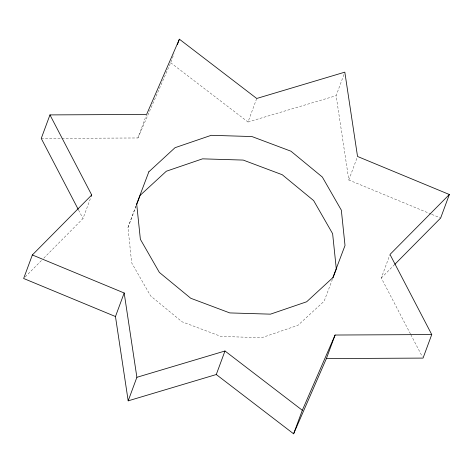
<?xml version="1.0" encoding="UTF-8"?>
<svg xmlns="http://www.w3.org/2000/svg" width="473" height="473" viewBox="0 0 473 473"><rect width="100%" height="100%" fill="white"/><g stroke="black" fill="none" stroke-linecap="round" stroke-linejoin="round"><path stroke-width="0.35" stroke-dasharray="2.37 1.77" d="M43.776 258.163L83.006 218.544L90.686 197.779M61.91 138.341L137.909 137.968L146.358 115.122M137.909 137.968L170.676 62.72L174.005 53.721M332.43 279.295L324.147 301.195L297.966 325.306L261.77 337.687L221.062 336.451L182.046 321.794L150.651 295.944L131.665 262.834L127.982 227.507L135.917 206.051M170.676 62.72L248.018 122.004L256.721 98.473M431.122 214.098L348.826 180.006L336.114 95.694L344.563 72.848M348.826 180.006L357.275 157.16M410.481 333.997L381.291 277.994L389.74 255.148M127.982 227.507L136.005 206.287M25.199 276.93L41.713 260.245M381.291 277.994L394.192 264.957M248.018 122.004L336.114 95.694M41.252 138.441L61.171 138.341M431.802 214.375L440.647 218.041M410.824 334.648L422.365 356.79M78.589 210.077L83.006 218.544"/><path stroke-width="0.71" d="M394.713 264.437L440.647 218.041L449.35 194.509L357.535 156.468L344.817 72.156L256.721 98.473L179.385 39.188L146.612 114.431L49.955 114.904L41.252 138.441L78.252 209.427M49.955 114.904L91.709 195.006L32.353 254.959L23.65 278.491L115.465 316.532L128.183 400.844L216.279 374.527L224.982 350.996L302.324 410.28L293.615 433.812L216.279 374.527M91.194 196.39L91.709 195.006M177.334 44.722L179.385 39.188M115.465 316.532L124.174 292.994L32.353 254.959M128.183 400.844L136.886 377.306L124.174 292.994M326.388 358.569L335.091 335.032L431.748 334.559L423.045 358.096L326.388 358.569L293.615 433.812M136.526 204.921L140.15 195.337L166.325 171.232L202.521 158.845L243.228 160.081L282.251 174.738L313.64 200.587L332.625 233.697L336.315 269.031L332.951 277.923M302.324 410.28L335.091 335.032M449.35 194.509L389.994 254.456L431.748 334.559M136.886 377.306L224.982 350.996M148.853 171.805L136.685 203.969L140.375 239.303L159.36 272.413L190.749 298.262L229.772 312.919L270.479 314.155L306.675 301.768L332.85 277.663L345.018 245.493L341.335 210.166L322.35 177.056L290.954 151.206L251.938 136.549L211.23 135.313L175.034 147.694L148.853 171.805"/></g></svg>
